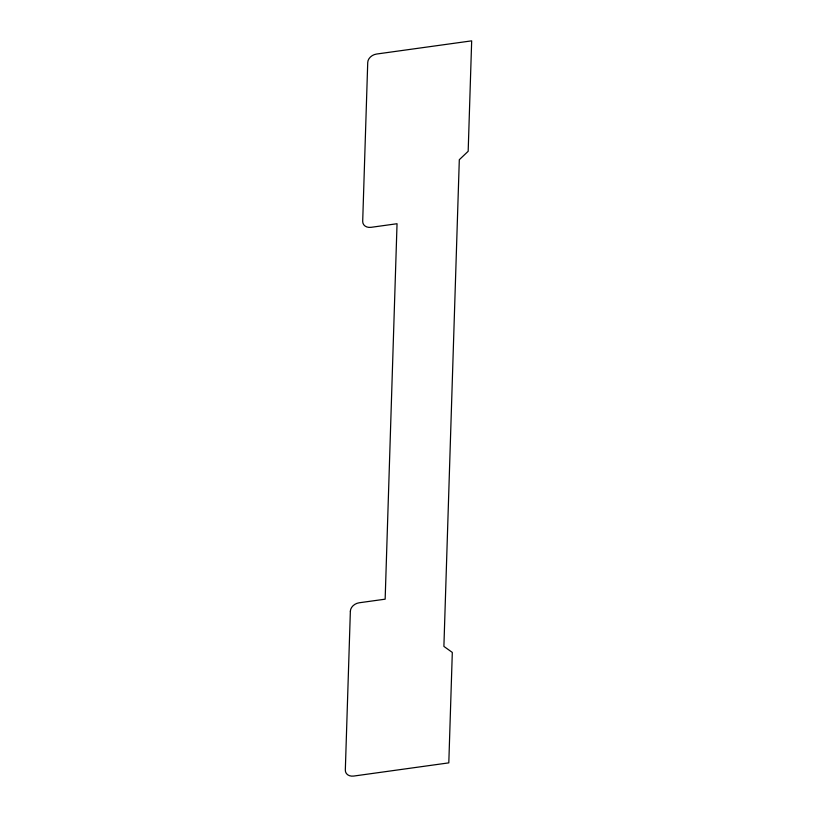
<?xml version="1.0" encoding="UTF-8"?>
<svg xmlns="http://www.w3.org/2000/svg" width="817" height="817" viewBox="0 0 817 817"><rect width="100%" height="100%" fill="white"/><g stroke="black" fill="none" stroke-linecap="round" stroke-linejoin="round"><path stroke-width="1.23" d="M350.36 611.187L345.325 770.033A8.956 6.934 -24.3 0 0 353.741 776.058L448.809 762.864L452.312 652.426L443.897 646.41L459.307 159.713L468.172 151.288L471.675 40.85L376.606 54.034A8.956 6.934 -24.3 0 0 367.732 62.46L362.697 221.295A8.956 6.934 -24.3 0 0 371.112 227.32L397.042 223.725L385.154 599.178L359.225 602.772A8.956 6.934 -24.3 0 0 350.36 611.187"/></g></svg>
